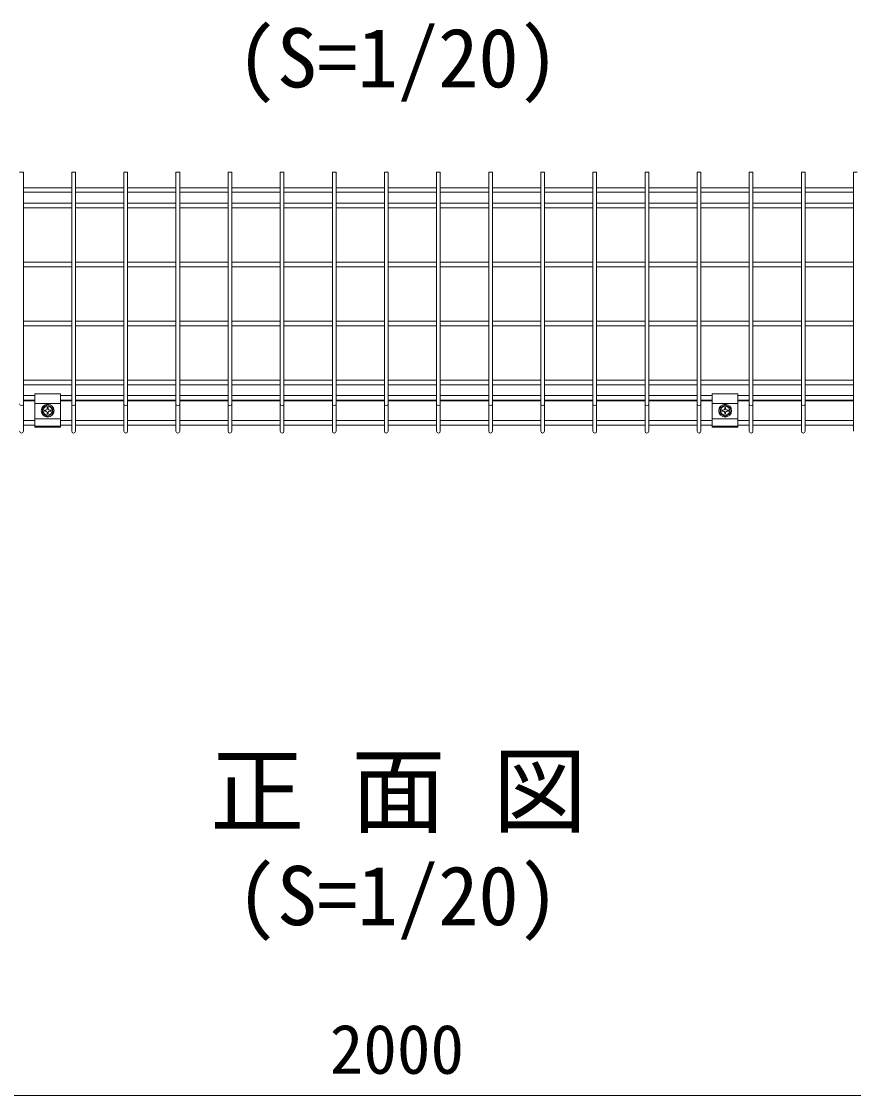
# Model space of a CAD drawing. Units: millimetres, scale not verified. Extents: x -4200 to 4200, y -2970 to 2970.
# Drawn here: x -2555 to -1744, y 1024 to 2070 of the extents above; entities that cross this region are included whole.
import ezdxf
from ezdxf.enums import TextEntityAlignment as Align

# ---------------------------------------------------------------- set-up
doc = ezdxf.new("R2010")
doc.units = ezdxf.units.MM
doc.header["$LTSCALE"] = 10
for name, color, linetype, lineweight in [('0-0_D-STR2', 7, 'Continuous', 9), ('0-2_D-STR-DIM', 7, 'Continuous', 13), ('0-7_D-STR3', 3, 'Continuous', 13), ('0-A_D-TTL-TXT', 7, 'Continuous', 25)]:
    doc.layers.add(name, color=color, linetype=linetype, lineweight=lineweight)
doc.styles.add('ＭＳ ゴシック', font='')
doc.styles.get('ＭＳ ゴシック').set_extended_font_data('MS Gothic')

msp = doc.modelspace()

# ---------------------------------------------------------------- linework, layer by layer
at = {"layer": '0-0_D-STR2'}
for p, q in [((-2552.88, 1923.48), (-2556.48, 1923.48)), ((-2552.88, 1670.92), (-2552.88, 1923.48)), ((-2505.71, 1670.92), (-2505.71, 1923.48)), ((-2502.11, 1923.48), (-2505.71, 1923.48)), ((-2502.11, 1670.92), (-2502.11, 1923.48)), ((-2454.94, 1670.92), (-2454.94, 1923.48)), ((-2451.34, 1923.48), (-2454.94, 1923.48)), ((-2451.34, 1670.92), (-2451.34, 1923.48)), ((-2404.17, 1670.92), (-2404.17, 1923.48)), ((-2400.57, 1923.48), (-2404.17, 1923.48)), ((-2400.57, 1670.92), (-2400.57, 1923.48)), ((-2353.4, 1670.92), (-2353.4, 1923.48)), ((-2349.8, 1923.48), (-2353.4, 1923.48)), ((-2349.8, 1670.92), (-2349.8, 1923.48)), ((-2302.64, 1670.92), (-2302.64, 1923.48)), ((-2299.04, 1923.48), (-2302.64, 1923.48)), ((-2299.04, 1670.92), (-2299.04, 1923.48)), ((-2251.87, 1670.92), (-2251.87, 1923.48)), ((-2248.27, 1923.48), (-2251.87, 1923.48)), ((-2248.27, 1670.92), (-2248.27, 1923.48)), ((-2201.1, 1670.92), (-2201.1, 1923.48)), ((-2197.5, 1923.48), (-2201.1, 1923.48)), ((-2197.5, 1670.92), (-2197.5, 1923.48)), ((-2150.33, 1670.92), (-2150.33, 1923.48)), ((-2146.73, 1923.48), (-2150.33, 1923.48)), ((-2146.73, 1670.92), (-2146.73, 1923.48)), ((-2099.56, 1670.92), (-2099.56, 1923.48)), ((-2095.96, 1923.48), (-2099.56, 1923.48)), ((-2095.96, 1670.92), (-2095.96, 1923.48)), ((-2048.79, 1670.92), (-2048.79, 1923.48)), ((-2045.19, 1923.48), (-2048.79, 1923.48)), ((-2045.19, 1670.92), (-2045.19, 1923.48)), ((-1998.02, 1670.92), (-1998.02, 1923.48)), ((-1994.42, 1923.48), (-1998.02, 1923.48)), ((-1994.42, 1670.92), (-1994.42, 1923.48)), ((-1947.25, 1670.92), (-1947.25, 1923.48)), ((-1943.65, 1923.48), (-1947.25, 1923.48)), ((-1943.65, 1670.92), (-1943.65, 1923.48)), ((-1896.48, 1670.92), (-1896.48, 1923.48)), ((-1892.88, 1923.48), (-1896.48, 1923.48)), ((-1892.88, 1670.92), (-1892.88, 1923.48)), ((-1845.71, 1670.92), (-1845.71, 1923.48)), ((-1842.11, 1923.48), (-1845.71, 1923.48)), ((-1842.11, 1670.92), (-1842.11, 1923.48)), ((-1794.94, 1670.92), (-1794.94, 1923.48)), ((-1791.34, 1923.48), (-1794.94, 1923.48)), ((-1791.34, 1670.92), (-1791.34, 1923.48)), ((-1744.17, 1670.92), (-1744.17, 1923.48)), ((-1740.57, 1923.48), (-1744.17, 1923.48)), ((-2505.71, 1908.3), (-2552.88, 1908.3)), ((-2454.94, 1908.3), (-2502.11, 1908.3)), ((-2404.17, 1908.3), (-2451.34, 1908.3)), ((-2353.4, 1908.3), (-2400.57, 1908.3)), ((-2302.64, 1908.3), (-2349.8, 1908.3)), ((-2251.87, 1908.3), (-2299.04, 1908.3)), ((-2201.1, 1908.3), (-2248.27, 1908.3)), ((-2150.33, 1908.3), (-2197.5, 1908.3)), ((-2099.56, 1908.3), (-2146.73, 1908.3)), ((-2048.79, 1908.3), (-2095.96, 1908.3)), ((-1998.02, 1908.3), (-2045.19, 1908.3)), ((-1947.25, 1908.3), (-1994.42, 1908.3)), ((-1896.48, 1908.3), (-1943.65, 1908.3)), ((-1845.71, 1908.3), (-1892.88, 1908.3)), ((-1794.94, 1908.3), (-1842.11, 1908.3)), ((-1744.17, 1908.3), (-1791.34, 1908.3)), ((-2505.71, 1903.8), (-2552.88, 1903.8)), ((-2454.94, 1903.8), (-2502.11, 1903.8)), ((-2404.17, 1903.8), (-2451.34, 1903.8)), ((-2353.4, 1903.8), (-2400.57, 1903.8)), ((-2302.64, 1903.8), (-2349.8, 1903.8)), ((-2251.87, 1903.8), (-2299.04, 1903.8)), ((-2201.1, 1903.8), (-2248.27, 1903.8)), ((-2150.33, 1903.8), (-2197.5, 1903.8)), ((-2099.56, 1903.8), (-2146.73, 1903.8)), ((-2048.79, 1903.8), (-2095.96, 1903.8)), ((-1998.02, 1903.8), (-2045.19, 1903.8)), ((-1947.25, 1903.8), (-1994.42, 1903.8)), ((-1896.48, 1903.8), (-1943.65, 1903.8)), ((-1845.71, 1903.8), (-1892.88, 1903.8)), ((-1794.94, 1903.8), (-1842.11, 1903.8)), ((-1744.17, 1903.8), (-1791.34, 1903.8)), ((-2505.71, 1893.3), (-2552.88, 1893.3)), ((-2505.71, 1888.8), (-2552.88, 1888.8)), ((-2454.94, 1893.3), (-2502.11, 1893.3)), ((-2454.94, 1888.8), (-2502.11, 1888.8)), ((-2404.17, 1893.3), (-2451.34, 1893.3)), ((-2404.17, 1888.8), (-2451.34, 1888.8)), ((-2353.4, 1893.3), (-2400.57, 1893.3)), ((-2353.4, 1888.8), (-2400.57, 1888.8)), ((-2302.64, 1893.3), (-2349.8, 1893.3)), ((-2302.64, 1888.8), (-2349.8, 1888.8)), ((-2251.87, 1893.3), (-2299.04, 1893.3)), ((-2251.87, 1888.8), (-2299.04, 1888.8)), ((-2201.1, 1893.3), (-2248.27, 1893.3)), ((-2201.1, 1888.8), (-2248.27, 1888.8)), ((-2150.33, 1893.3), (-2197.5, 1893.3)), ((-2150.33, 1888.8), (-2197.5, 1888.8)), ((-2099.56, 1893.3), (-2146.73, 1893.3)), ((-2099.56, 1888.8), (-2146.73, 1888.8)), ((-2048.79, 1893.3), (-2095.96, 1893.3)), ((-2048.79, 1888.8), (-2095.96, 1888.8)), ((-1998.02, 1893.3), (-2045.19, 1893.3)), ((-1998.02, 1888.8), (-2045.19, 1888.8)), ((-1947.25, 1893.3), (-1994.42, 1893.3)), ((-1947.25, 1888.8), (-1994.42, 1888.8)), ((-1896.48, 1893.3), (-1943.65, 1893.3)), ((-1896.48, 1888.8), (-1943.65, 1888.8)), ((-1845.71, 1893.3), (-1892.88, 1893.3)), ((-1845.71, 1888.8), (-1892.88, 1888.8)), ((-1794.94, 1893.3), (-1842.11, 1893.3)), ((-1794.94, 1888.8), (-1842.11, 1888.8)), ((-1744.17, 1893.3), (-1791.34, 1893.3)), ((-1744.17, 1888.8), (-1791.34, 1888.8)), ((-2505.71, 1835.8), (-2552.88, 1835.8)), ((-2454.94, 1835.8), (-2502.11, 1835.8)), ((-2404.17, 1835.8), (-2451.34, 1835.8)), ((-2353.4, 1835.8), (-2400.57, 1835.8)), ((-2302.64, 1835.8), (-2349.8, 1835.8)), ((-2251.87, 1835.8), (-2299.04, 1835.8)), ((-2201.1, 1835.8), (-2248.27, 1835.8)), ((-2150.33, 1835.8), (-2197.5, 1835.8)), ((-2099.56, 1835.8), (-2146.73, 1835.8)), ((-2048.79, 1835.8), (-2095.96, 1835.8)), ((-1998.02, 1835.8), (-2045.19, 1835.8)), ((-1947.25, 1835.8), (-1994.42, 1835.8)), ((-1896.48, 1835.8), (-1943.65, 1835.8)), ((-1845.71, 1835.8), (-1892.88, 1835.8)), ((-1794.94, 1835.8), (-1842.11, 1835.8)), ((-1744.17, 1835.8), (-1791.34, 1835.8)), ((-2505.71, 1831.3), (-2552.88, 1831.3)), ((-2454.94, 1831.3), (-2502.11, 1831.3)), ((-2404.17, 1831.3), (-2451.34, 1831.3)), ((-2353.4, 1831.3), (-2400.57, 1831.3)), ((-2302.64, 1831.3), (-2349.8, 1831.3)), ((-2251.87, 1831.3), (-2299.04, 1831.3)), ((-2201.1, 1831.3), (-2248.27, 1831.3)), ((-2150.33, 1831.3), (-2197.5, 1831.3)), ((-2099.56, 1831.3), (-2146.73, 1831.3)), ((-2048.79, 1831.3), (-2095.96, 1831.3)), ((-1998.02, 1831.3), (-2045.19, 1831.3)), ((-1947.25, 1831.3), (-1994.42, 1831.3)), ((-1896.48, 1831.3), (-1943.65, 1831.3)), ((-1845.71, 1831.3), (-1892.88, 1831.3)), ((-1794.94, 1831.3), (-1842.11, 1831.3)), ((-1744.17, 1831.3), (-1791.34, 1831.3)), ((-2505.71, 1778.3), (-2552.88, 1778.3)), ((-2505.71, 1773.8), (-2552.88, 1773.8)), ((-2454.94, 1778.3), (-2502.11, 1778.3)), ((-2454.94, 1773.8), (-2502.11, 1773.8)), ((-2404.17, 1778.3), (-2451.34, 1778.3)), ((-2404.17, 1773.8), (-2451.34, 1773.8)), ((-2353.4, 1778.3), (-2400.57, 1778.3)), ((-2353.4, 1773.8), (-2400.57, 1773.8)), ((-2302.64, 1778.3), (-2349.8, 1778.3)), ((-2302.64, 1773.8), (-2349.8, 1773.8)), ((-2251.87, 1778.3), (-2299.04, 1778.3)), ((-2251.87, 1773.8), (-2299.04, 1773.8)), ((-2201.1, 1778.3), (-2248.27, 1778.3)), ((-2201.1, 1773.8), (-2248.27, 1773.8)), ((-2150.33, 1778.3), (-2197.5, 1778.3)), ((-2150.33, 1773.8), (-2197.5, 1773.8)), ((-2099.56, 1778.3), (-2146.73, 1778.3)), ((-2099.56, 1773.8), (-2146.73, 1773.8)), ((-2048.79, 1778.3), (-2095.96, 1778.3)), ((-2048.79, 1773.8), (-2095.96, 1773.8)), ((-1998.02, 1778.3), (-2045.19, 1778.3)), ((-1998.02, 1773.8), (-2045.19, 1773.8)), ((-1947.25, 1778.3), (-1994.42, 1778.3)), ((-1947.25, 1773.8), (-1994.42, 1773.8)), ((-1896.48, 1778.3), (-1943.65, 1778.3)), ((-1896.48, 1773.8), (-1943.65, 1773.8)), ((-1845.71, 1778.3), (-1892.88, 1778.3)), ((-1845.71, 1773.8), (-1892.88, 1773.8)), ((-1794.94, 1778.3), (-1842.11, 1778.3)), ((-1794.94, 1773.8), (-1842.11, 1773.8)), ((-1744.17, 1778.3), (-1791.34, 1778.3)), ((-1744.17, 1773.8), (-1791.34, 1773.8)), ((-2505.71, 1720.8), (-2552.88, 1720.8)), ((-2454.94, 1720.8), (-2502.11, 1720.8)), ((-2404.17, 1720.8), (-2451.34, 1720.8)), ((-2353.4, 1720.8), (-2400.57, 1720.8)), ((-2302.64, 1720.8), (-2349.8, 1720.8)), ((-2251.87, 1720.8), (-2299.04, 1720.8)), ((-2201.1, 1720.8), (-2248.27, 1720.8)), ((-2150.33, 1720.8), (-2197.5, 1720.8)), ((-2099.56, 1720.8), (-2146.73, 1720.8)), ((-2048.79, 1720.8), (-2095.96, 1720.8)), ((-1998.02, 1720.8), (-2045.19, 1720.8)), ((-1947.25, 1720.8), (-1994.42, 1720.8)), ((-1896.48, 1720.8), (-1943.65, 1720.8)), ((-1845.71, 1720.8), (-1892.88, 1720.8)), ((-1794.94, 1720.8), (-1842.11, 1720.8)), ((-1744.17, 1720.8), (-1791.34, 1720.8)), ((-2505.71, 1716.3), (-2552.88, 1716.3)), ((-2454.94, 1716.3), (-2502.11, 1716.3)), ((-2404.17, 1716.3), (-2451.34, 1716.3)), ((-2353.4, 1716.3), (-2400.57, 1716.3)), ((-2302.64, 1716.3), (-2349.8, 1716.3)), ((-2251.87, 1716.3), (-2299.04, 1716.3)), ((-2201.1, 1716.3), (-2248.27, 1716.3)), ((-2150.33, 1716.3), (-2197.5, 1716.3)), ((-2099.56, 1716.3), (-2146.73, 1716.3)), ((-2048.79, 1716.3), (-2095.96, 1716.3)), ((-1998.02, 1716.3), (-2045.19, 1716.3)), ((-1947.25, 1716.3), (-1994.42, 1716.3)), ((-1896.48, 1716.3), (-1943.65, 1716.3)), ((-1845.71, 1716.3), (-1892.88, 1716.3)), ((-1794.94, 1716.3), (-1842.11, 1716.3)), ((-1744.17, 1716.3), (-1791.34, 1716.3)), ((-2541.7, 1705.8), (-2552.88, 1705.8)), ((-2541.7, 1701.3), (-2552.88, 1701.3)), ((-2541.7, 1700.57), (-2552.88, 1700.57)), ((-2505.71, 1705.8), (-2516.7, 1705.8)), ((-2505.71, 1701.3), (-2516.7, 1701.3)), ((-2505.71, 1700.57), (-2516.7, 1700.57)), ((-2454.94, 1705.8), (-2502.11, 1705.8)), ((-2454.94, 1701.3), (-2502.11, 1701.3)), ((-2454.94, 1700.57), (-2502.11, 1700.57)), ((-2404.17, 1705.8), (-2451.34, 1705.8)), ((-2404.17, 1701.3), (-2451.34, 1701.3)), ((-2404.17, 1700.57), (-2451.34, 1700.57)), ((-2353.4, 1705.8), (-2400.57, 1705.8)), ((-2353.4, 1701.3), (-2400.57, 1701.3)), ((-2353.4, 1700.57), (-2400.57, 1700.57)), ((-2302.64, 1705.8), (-2349.8, 1705.8)), ((-2302.64, 1701.3), (-2349.8, 1701.3)), ((-2302.64, 1700.57), (-2349.8, 1700.57)), ((-2251.87, 1705.8), (-2299.04, 1705.8)), ((-2251.87, 1701.3), (-2299.04, 1701.3)), ((-2251.87, 1700.57), (-2299.04, 1700.57)), ((-2201.1, 1705.8), (-2248.27, 1705.8)), ((-2201.1, 1701.3), (-2248.27, 1701.3)), ((-2201.1, 1700.57), (-2248.27, 1700.57)), ((-2150.33, 1705.8), (-2197.5, 1705.8)), ((-2150.33, 1701.3), (-2197.5, 1701.3)), ((-2150.33, 1700.57), (-2197.5, 1700.57)), ((-2099.56, 1705.8), (-2146.73, 1705.8)), ((-2099.56, 1701.3), (-2146.73, 1701.3)), ((-2099.56, 1700.57), (-2146.73, 1700.57)), ((-2048.79, 1705.8), (-2095.96, 1705.8)), ((-2048.79, 1701.3), (-2095.96, 1701.3)), ((-2048.79, 1700.57), (-2095.96, 1700.57)), ((-1998.02, 1705.8), (-2045.19, 1705.8)), ((-1998.02, 1701.3), (-2045.19, 1701.3)), ((-1998.02, 1700.57), (-2045.19, 1700.57)), ((-1947.25, 1705.8), (-1994.42, 1705.8)), ((-1947.25, 1701.3), (-1994.42, 1701.3)), ((-1947.25, 1700.57), (-1994.42, 1700.57)), ((-1896.48, 1705.8), (-1943.65, 1705.8)), ((-1896.48, 1701.3), (-1943.65, 1701.3)), ((-1896.48, 1700.57), (-1943.65, 1700.57)), ((-1881.7, 1705.8), (-1892.88, 1705.8)), ((-1881.7, 1701.3), (-1892.88, 1701.3)), ((-1881.7, 1700.57), (-1892.88, 1700.57)), ((-1845.71, 1705.8), (-1856.7, 1705.8)), ((-1845.71, 1701.3), (-1856.7, 1701.3)), ((-1845.71, 1700.57), (-1856.7, 1700.57)), ((-1794.94, 1705.8), (-1842.11, 1705.8)), ((-1794.94, 1701.3), (-1842.11, 1701.3)), ((-1794.94, 1700.57), (-1842.11, 1700.57)), ((-1744.17, 1705.8), (-1791.34, 1705.8)), ((-1744.17, 1701.3), (-1791.34, 1701.3)), ((-1744.17, 1700.57), (-1791.34, 1700.57)), ((-2541.7, 1681.41), (-2552.88, 1681.41)), ((-2541.7, 1676.91), (-2552.88, 1676.91)), ((-2505.71, 1681.41), (-2516.7, 1681.41)), ((-2505.71, 1676.91), (-2516.7, 1676.91)), ((-2454.94, 1681.41), (-2502.11, 1681.41)), ((-2454.94, 1676.91), (-2502.11, 1676.91)), ((-2404.17, 1681.41), (-2451.34, 1681.41)), ((-2404.17, 1676.91), (-2451.34, 1676.91)), ((-2353.4, 1681.41), (-2400.57, 1681.41)), ((-2353.4, 1676.91), (-2400.57, 1676.91)), ((-2302.64, 1681.41), (-2349.8, 1681.41)), ((-2302.64, 1676.91), (-2349.8, 1676.91)), ((-2251.87, 1681.41), (-2299.04, 1681.41)), ((-2251.87, 1676.91), (-2299.04, 1676.91)), ((-2201.1, 1681.41), (-2248.27, 1681.41)), ((-2201.1, 1676.91), (-2248.27, 1676.91)), ((-2150.33, 1681.41), (-2197.5, 1681.41)), ((-2150.33, 1676.91), (-2197.5, 1676.91)), ((-2099.56, 1681.41), (-2146.73, 1681.41)), ((-2099.56, 1676.91), (-2146.73, 1676.91)), ((-2048.79, 1681.41), (-2095.96, 1681.41)), ((-2048.79, 1676.91), (-2095.96, 1676.91)), ((-1998.02, 1681.41), (-2045.19, 1681.41)), ((-1998.02, 1676.91), (-2045.19, 1676.91)), ((-1947.25, 1681.41), (-1994.42, 1681.41)), ((-1947.25, 1676.91), (-1994.42, 1676.91)), ((-1896.48, 1681.41), (-1943.65, 1681.41)), ((-1896.48, 1676.91), (-1943.65, 1676.91)), ((-1881.7, 1681.41), (-1892.88, 1681.41)), ((-1881.7, 1676.91), (-1892.88, 1676.91)), ((-1845.71, 1681.41), (-1856.7, 1681.41)), ((-1845.71, 1676.91), (-1856.7, 1676.91)), ((-1794.94, 1681.41), (-1842.11, 1681.41)), ((-1794.94, 1676.91), (-1842.11, 1676.91)), ((-1744.17, 1681.41), (-1791.34, 1681.41)), ((-1744.17, 1676.91), (-1791.34, 1676.91))]:
    msp.add_line(p, q, dxfattribs=at)
for centre in [(-2554.68, 1670.92), (-2503.91, 1670.92), (-2453.14, 1670.92), (-2402.37, 1670.92), (-2351.6, 1670.92), (-2300.84, 1670.92), (-2250.07, 1670.92), (-2199.3, 1670.92), (-2148.53, 1670.92), (-2097.76, 1670.92), (-2046.99, 1670.92), (-1996.22, 1670.92), (-1945.45, 1670.92), (-1894.68, 1670.92), (-1843.91, 1670.92), (-1793.14, 1670.92)]:
    msp.add_arc(centre, 1.8, 180, 0, dxfattribs=at)
for centre in [(-2554.68, 1697.54), (-2503.91, 1697.54), (-2453.14, 1697.54), (-2402.37, 1697.54), (-2351.6, 1697.54), (-2300.84, 1697.54), (-2250.07, 1697.54), (-2199.3, 1697.54), (-2148.53, 1697.54), (-2097.76, 1697.54), (-2046.99, 1697.54), (-1996.22, 1697.54), (-1945.45, 1697.54), (-1894.68, 1697.54), (-1843.91, 1697.54), (-1793.14, 1697.54)]:
    msp.add_ellipse(centre, major_axis=(1.8, 0), ratio=0.866025, start_param=3.1415927, end_param=6.2831853, dxfattribs=at)
at = {"layer": '0-2_D-STR-DIM'}
msp.add_line((-3149.18, 1023.71), (-1229.18, 1023.71), dxfattribs=at)
at = {"layer": '0-7_D-STR3'}
for p, q in [((-2541.7, 1674.87), (-2541.7, 1707.27)), ((-1881.7, 1674.87), (-1881.7, 1707.27)), ((-2516.7, 1698.07), (-2541.7, 1698.07)), ((-1856.7, 1698.07), (-1881.7, 1698.07)), ((-2531.05, 1691.42), (-2532.35, 1691.39)), ((-2532.35, 1691.39), (-2532.35, 1690.6)), ((-2531.05, 1690.58), (-2532.35, 1690.6)), ((-2529.59, 1694.15), (-2529.61, 1692.85)), ((-2529.59, 1687.85), (-2529.61, 1689.15)), ((-2529.59, 1694.15), (-2528.8, 1694.15)), ((-2529.59, 1687.85), (-2528.8, 1687.85)), ((-2528.8, 1694.15), (-2528.78, 1692.85)), ((-2528.8, 1687.85), (-2528.78, 1689.15)), ((-2527.34, 1690.58), (-2526.05, 1690.6)), ((-1871.05, 1691.42), (-1872.35, 1691.39)), ((-1872.35, 1691.39), (-1872.35, 1690.6)), ((-1871.05, 1690.58), (-1872.35, 1690.6)), ((-1869.59, 1694.15), (-1869.61, 1692.85)), ((-1869.59, 1687.85), (-1869.61, 1689.15)), ((-1869.59, 1694.15), (-1868.8, 1694.15)), ((-1869.59, 1687.85), (-1868.8, 1687.85)), ((-1868.8, 1694.15), (-1868.78, 1692.85)), ((-1868.8, 1687.85), (-1868.78, 1689.15)), ((-1867.34, 1690.58), (-1866.05, 1690.6)), ((-2516.7, 1683.08), (-2541.7, 1683.08)), ((-2516.7, 1675.79), (-2541.7, 1675.79)), ((-2516.7, 1674.87), (-2541.7, 1674.87)), ((-1856.7, 1683.08), (-1881.7, 1683.08)), ((-1856.7, 1675.79), (-1881.7, 1675.79)), ((-1856.7, 1674.87), (-1881.7, 1674.87))]:
    msp.add_line(p, q, dxfattribs=at)
for points in [[(-2516.7, 1674.87), (-2516.7, 1707.27), (-2541.7, 1707.27)], [(-1856.7, 1674.87), (-1856.7, 1707.27), (-1881.7, 1707.27)], [(-2527.34, 1691.42), (-2526.05, 1691.39), (-2526.05, 1690.6)], [(-1867.34, 1691.42), (-1866.05, 1691.39), (-1866.05, 1690.6)]]:
    msp.add_lwpolyline(points, dxfattribs=at)
for points in [[(-2529.2, 1696.75), (-2534.18, 1693.87), (-2534.18, 1688.12), (-2529.2, 1685.25), (-2524.22, 1688.12), (-2524.22, 1693.87)], [(-1869.2, 1696.75), (-1874.18, 1693.87), (-1874.18, 1688.12), (-1869.2, 1685.25), (-1864.22, 1688.12), (-1864.22, 1693.87)]]:
    msp.add_lwpolyline(points, close=True, dxfattribs=at)
for centre, radius in [((-2529.2, 1691), 6.25), ((-2529.2, 1691), 4.39), ((-1869.2, 1691), 6.25), ((-1869.2, 1691), 4.39)]:
    msp.add_circle(centre, radius, dxfattribs=at)
for centre, start, end in [((-2531.1, 1692.9), 270, 0), ((-2531.1, 1689.09), 0, 90), ((-2527.29, 1692.9), 180, 270), ((-2527.29, 1689.09), 90, 180), ((-1871.1, 1692.9), 270, 0), ((-1871.1, 1689.09), 0, 90), ((-1867.29, 1692.9), 180, 270), ((-1867.29, 1689.09), 90, 180)]:
    msp.add_arc(centre, 1.49, start, end, dxfattribs=at)

# ---------------------------------------------------------------- texts
at = {"layer": '0-2_D-STR-DIM', "style": 'ＭＳ ゴシック'}
msp.add_text('2000', height=48.09, dxfattribs=at).set_placement((-2254.43, 1030.46), align=Align.BOTTOM_LEFT)
at = {"layer": '0-A_D-TTL-TXT', "style": 'ＭＳ ゴシック'}
for s, height, p in [('(S=1/20)', 57.7, (-2345.12, 1988.71)), ('正 面 図', 67.38, (-2371.11, 1266.6)), ('(S=1/20)', 57.7, (-2345.12, 1172.38))]:
    msp.add_text(s, height=height, dxfattribs=at).set_placement(p, align=Align.BOTTOM_LEFT)

doc.saveas('drawing.dxf')
